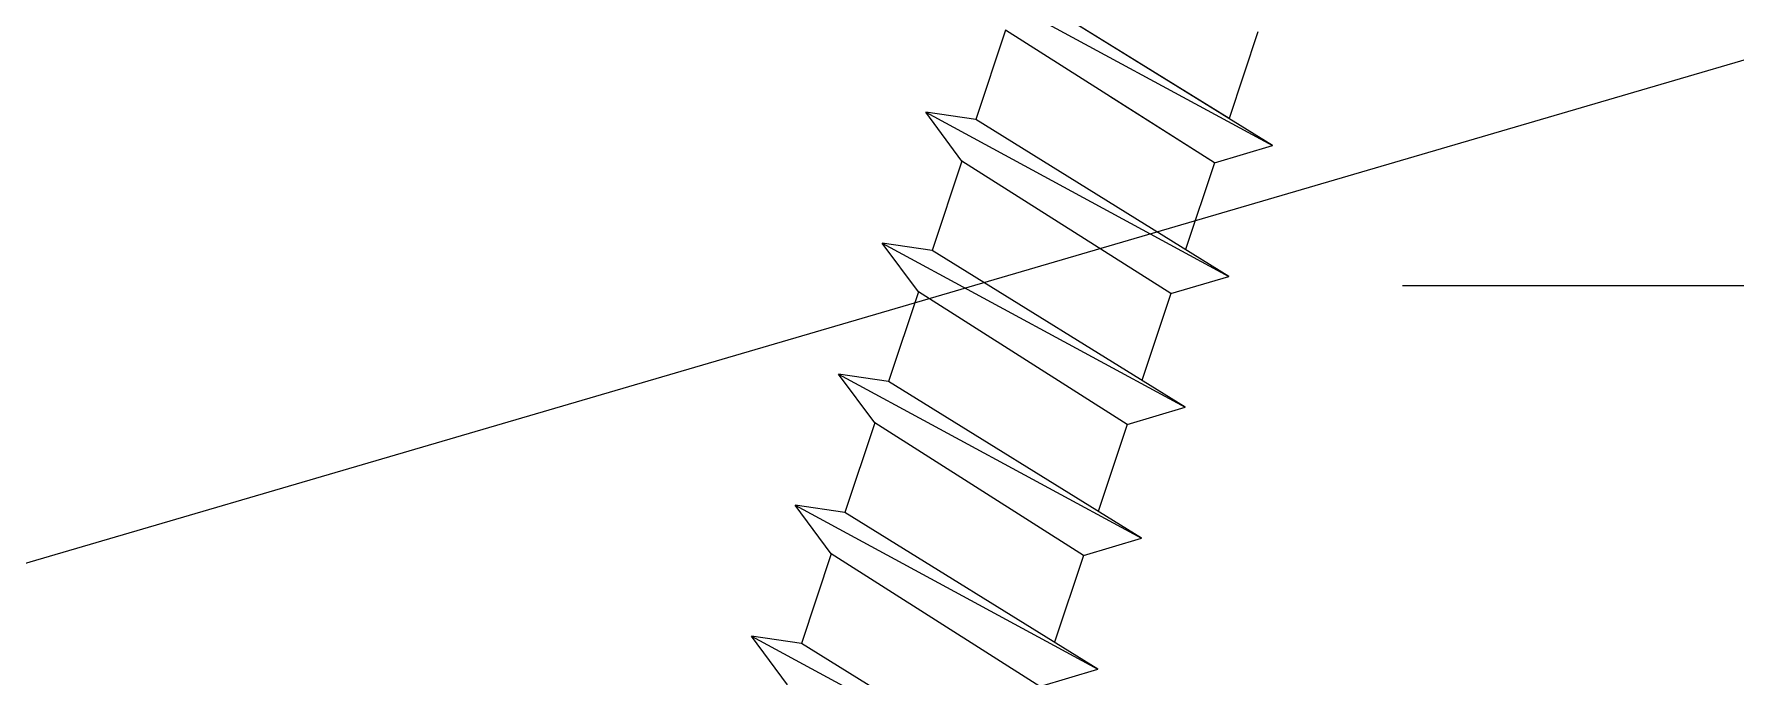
# Model space of a CAD drawing. Header units: inches. Extents: x -2661 to 42767, y -1222 to 9099.
# Drawn here: x 818.748 to 819.982, y 2428.272 to 2428.738 of the extents above; entities that cross this region are included whole.
import ezdxf

# ---------------------------------------------------------------- set-up
doc = ezdxf.new("R2010")
doc.units = ezdxf.units.IN
doc.header["$LTSCALE"] = 12
doc.header["$MEASUREMENT"] = 0
doc.layers.get('0').update_dxf_attribs({"linetype": 'CONTINUOUS'})
for name, color, linetype in [('S-NAIL', 2, 'CONTINUOUS'), ('S-SIMPSON', 2, 'CONTINUOUS'), ('S-WOOD', 3, 'CONTINUOUS')]:
    doc.layers.add(name, color=color, linetype=linetype)

# ---------------------------------------------------------------- blocks, each defined once
blk = doc.blocks.new('*U1292')
blk.add_line((0, 0.25), (0, -2.75))
blk = doc.blocks.new('SIP SCREW')
at = {"layer": 'S-SIMPSON', "color": 1}
for p, q in [((-0.087, -11.8112), (-0.087, -11.8775)), ((-0.087, -11.8112), (-0.087, -11.8775)), ((-0.087, -11.8112), (-0.087, -11.8775)), ((-0.087, -11.8112), (-0.087, -11.8775)), ((-0.087, -11.8112), (-0.087, -11.8775)), ((-0.087, -11.8112), (-0.087, -11.8775)), ((-0.087, -11.8112), (-0.087, -11.8775)), ((-0.087, -11.8112), (-0.087, -11.8775)), ((-0.087, -11.8112), (-0.087, -11.8775)), ((-0.087, -11.8112), (-0.087, -11.8775)), ((-0.123, -11.886), (0.087, -11.8363)), ((-0.123, -11.886), (0.087, -11.8363)), ((-0.123, -11.886), (0.087, -11.8363)), ((-0.123, -11.886), (0.087, -11.8363)), ((-0.123, -11.886), (0.087, -11.8363)), ((-0.123, -11.886), (0.087, -11.8363)), ((-0.123, -11.886), (0.087, -11.8363)), ((-0.123, -11.886), (0.087, -11.8363)), ((0.123, -11.8427), (-0.123, -11.886)), ((0.123, -11.8427), (-0.123, -11.886)), ((0.123, -11.8427), (-0.123, -11.886)), ((0.123, -11.8427), (-0.123, -11.886)), ((0.123, -11.8427), (-0.123, -11.886)), ((0.123, -11.8427), (-0.123, -11.886)), ((0.123, -11.8427), (-0.123, -11.886)), ((0.123, -11.8427), (-0.123, -11.886)), ((0.123, -11.8427), (-0.123, -11.886)), ((-0.087, -11.8775), (0.087, -11.8363)), ((-0.087, -11.9112), (0.087, -11.8679)), ((-0.087, -11.9112), (0.087, -11.8679)), ((-0.087, -11.9112), (0.087, -11.8679)), ((-0.087, -11.9112), (0.087, -11.8679)), ((-0.087, -11.9112), (0.087, -11.8679)), ((-0.087, -11.9112), (0.087, -11.8679)), ((-0.087, -11.9112), (0.087, -11.8679)), ((-0.087, -11.9112), (0.087, -11.8679)), ((-0.087, -11.9112), (0.087, -11.8679)), ((0.087, -11.8679), (0.087, -11.9363)), ((0.087, -11.8679), (0.087, -11.9363)), ((0.087, -11.8679), (0.087, -11.9363)), ((0.087, -11.8679), (0.087, -11.9363)), ((0.087, -11.8679), (0.087, -11.9363)), ((0.087, -11.8679), (0.087, -11.9363)), ((0.087, -11.8679), (0.087, -11.9363)), ((0.087, -11.8679), (0.087, -11.9363)), ((0.087, -11.8679), (0.087, -11.9363)), ((-0.087, -11.9112), (-0.123, -11.886)), ((-0.087, -11.9112), (-0.123, -11.886)), ((-0.087, -11.9112), (-0.123, -11.886)), ((-0.087, -11.9112), (-0.123, -11.886)), ((-0.087, -11.9112), (-0.123, -11.886)), ((-0.087, -11.9112), (-0.123, -11.886)), ((-0.087, -11.9112), (-0.123, -11.886)), ((-0.087, -11.9112), (-0.123, -11.886)), ((-0.087, -11.9112), (-0.123, -11.886)), ((-0.087, -11.9112), (-0.123, -11.886)), ((-0.087, -11.9112), (0, -11.8896)), ((-0.087, -11.9112), (-0.087, -11.9775)), ((-0.087, -11.9112), (-0.087, -11.9775)), ((-0.087, -11.9112), (-0.087, -11.9775)), ((-0.087, -11.9112), (-0.087, -11.9775)), ((-0.087, -11.9112), (-0.087, -11.9775)), ((-0.087, -11.9112), (-0.087, -11.9775)), ((-0.087, -11.9112), (-0.087, -11.9775)), ((-0.087, -11.9112), (-0.087, -11.9775)), ((-0.123, -11.986), (0.087, -11.9363)), ((-0.123, -11.986), (0.087, -11.9363)), ((-0.123, -11.986), (0.087, -11.9363)), ((-0.123, -11.986), (0.087, -11.9363)), ((-0.123, -11.986), (0.087, -11.9363)), ((-0.123, -11.986), (0.087, -11.9363)), ((0.123, -11.9427), (-0.123, -11.986)), ((0.123, -11.9427), (-0.123, -11.986)), ((0.123, -11.9427), (-0.123, -11.986)), ((0.123, -11.9427), (-0.123, -11.986)), ((0.123, -11.9427), (-0.123, -11.986)), ((0.123, -11.9427), (-0.123, -11.986)), ((0.087, -11.9363), (0.123, -11.9427)), ((0.087, -11.9363), (0.123, -11.9427)), ((0.087, -11.9363), (0.123, -11.9427)), ((0.087, -11.9363), (0.123, -11.9427)), ((0.087, -11.9363), (0.123, -11.9427)), ((0.087, -11.9363), (0.123, -11.9427)), ((0.087, -11.9679), (0.123, -11.9427)), ((0.087, -11.9679), (0.123, -11.9427)), ((0.087, -11.9679), (0.123, -11.9427)), ((0.087, -11.9679), (0.123, -11.9427)), ((0.087, -11.9679), (0.123, -11.9427)), ((0.087, -11.9679), (0.123, -11.9427)), ((-0.087, -12.0112), (0.087, -11.9679)), ((-0.087, -12.0112), (0.087, -11.9679)), ((-0.087, -12.0112), (0.087, -11.9679)), ((-0.087, -12.0112), (0.087, -11.9679)), ((-0.087, -12.0112), (0.087, -11.9679)), ((-0.087, -12.0112), (0.087, -11.9679)), ((0.087, -11.9679), (0.087, -12.0363)), ((0.087, -11.9679), (0.087, -12.0363)), ((0.087, -11.9679), (0.087, -12.0363)), ((0.087, -11.9679), (0.087, -12.0363)), ((0.087, -11.9679), (0.087, -12.0363)), ((0.087, -11.9679), (0.087, -12.0363)), ((0.087, -11.9679), (0.087, -12.0363)), ((-0.087, -12.0112), (-0.123, -11.986)), ((-0.087, -12.0112), (-0.123, -11.986)), ((-0.087, -12.0112), (-0.123, -11.986)), ((-0.087, -12.0112), (-0.123, -11.986)), ((-0.087, -12.0112), (-0.123, -11.986)), ((-0.087, -12.0112), (-0.123, -11.986)), ((-0.087, -12.0112), (-0.087, -12.0775)), ((-0.087, -12.0112), (-0.087, -12.0775)), ((-0.087, -12.0112), (-0.087, -12.0775)), ((-0.087, -12.0112), (-0.087, -12.0775)), ((-0.087, -12.0112), (-0.087, -12.0775)), ((-0.087, -12.0112), (-0.087, -12.0775)), ((-0.087, -12.0112), (-0.087, -12.0775)), ((-0.123, -12.086), (0.087, -12.0363)), ((-0.123, -12.086), (0.087, -12.0363)), ((-0.123, -12.086), (0.087, -12.0363)), ((-0.123, -12.086), (0.087, -12.0363)), ((-0.123, -12.086), (0.087, -12.0363)), ((-0.123, -12.086), (0.087, -12.0363)), ((-0.123, -12.086), (0.087, -12.0363)), ((0.123, -12.0427), (-0.123, -12.086)), ((0.123, -12.0427), (-0.123, -12.086)), ((0.123, -12.0427), (-0.123, -12.086)), ((0.123, -12.0427), (-0.123, -12.086)), ((0.123, -12.0427), (-0.123, -12.086)), ((0.123, -12.0427), (-0.123, -12.086)), ((0.123, -12.0427), (-0.123, -12.086)), ((0.087, -12.0363), (0.123, -12.0427)), ((0.087, -12.0363), (0.123, -12.0427)), ((0.087, -12.0363), (0.123, -12.0427)), ((0.087, -12.0363), (0.123, -12.0427)), ((0.087, -12.0363), (0.123, -12.0427)), ((0.087, -12.0363), (0.123, -12.0427)), ((0.087, -12.0363), (0.123, -12.0427)), ((0.087, -12.0679), (0.123, -12.0427)), ((0.087, -12.0679), (0.123, -12.0427)), ((0.087, -12.0679), (0.123, -12.0427)), ((0.087, -12.0679), (0.123, -12.0427)), ((0.087, -12.0679), (0.123, -12.0427)), ((0.087, -12.0679), (0.123, -12.0427)), ((0.087, -12.0679), (0.123, -12.0427)), ((-0.087, -12.1112), (0.087, -12.0679)), ((-0.087, -12.1112), (0.087, -12.0679)), ((-0.087, -12.1112), (0.087, -12.0679)), ((-0.087, -12.1112), (0.087, -12.0679)), ((-0.087, -12.1112), (0.087, -12.0679)), ((-0.087, -12.1112), (0.087, -12.0679)), ((-0.087, -12.1112), (0.087, -12.0679)), ((0.087, -12.0679), (0.087, -12.1363)), ((0.087, -12.0679), (0.087, -12.1363)), ((0.087, -12.0679), (0.087, -12.1363)), ((0.087, -12.0679), (0.087, -12.1363)), ((0.087, -12.0679), (0.087, -12.1363)), ((0.087, -12.0679), (0.087, -12.1363)), ((0.087, -12.0679), (0.087, -12.1363)), ((0.087, -12.0679), (0.087, -12.1363)), ((0.087, -12.0679), (0.087, -12.1363)), ((0.087, -12.0679), (0.087, -12.1363)), ((0.087, -12.0679), (0.087, -12.1363)), ((0.087, -12.0679), (0.087, -12.1363)), ((0.087, -12.0679), (0.087, -12.1363)), ((0.087, -12.0679), (0.087, -12.1363)), ((-0.087, -12.1112), (-0.123, -12.086)), ((-0.087, -12.1112), (-0.123, -12.086)), ((-0.087, -12.1112), (-0.123, -12.086)), ((-0.087, -12.1112), (-0.123, -12.086)), ((-0.087, -12.1112), (-0.123, -12.086)), ((-0.087, -12.1112), (-0.123, -12.086)), ((-0.087, -12.1112), (-0.123, -12.086)), ((-0.087, -12.1112), (-0.123, -12.086)), ((-0.087, -12.1112), (0, -12.0896)), ((-0.087, -12.1112), (-0.087, -12.1775)), ((-0.087, -12.1112), (-0.087, -12.1775)), ((-0.087, -12.1112), (-0.087, -12.1775)), ((-0.087, -12.1112), (-0.087, -12.1775)), ((-0.087, -12.1112), (-0.087, -12.1775)), ((-0.087, -12.1112), (-0.087, -12.1775)), ((-0.087, -12.1112), (-0.087, -12.1775)), ((-0.087, -12.1112), (-0.087, -12.1775)), ((-0.123, -12.186), (0.087, -12.1363)), ((-0.123, -12.186), (0.087, -12.1363)), ((-0.123, -12.186), (0.087, -12.1363)), ((-0.123, -12.186), (0.087, -12.1363)), ((-0.123, -12.186), (0.087, -12.1363)), ((-0.123, -12.186), (0.087, -12.1363)), ((0.123, -12.1427), (-0.123, -12.186)), ((0.123, -12.1427), (-0.123, -12.186)), ((0.123, -12.1427), (-0.123, -12.186)), ((0.123, -12.1427), (-0.123, -12.186)), ((0.123, -12.1427), (-0.123, -12.186)), ((0.123, -12.1427), (-0.123, -12.186)), ((0.087, -12.1363), (0.123, -12.1427)), ((0.087, -12.1363), (0.123, -12.1427)), ((0.087, -12.1363), (0.123, -12.1427)), ((0.087, -12.1363), (0.123, -12.1427)), ((0.087, -12.1363), (0.123, -12.1427)), ((0.087, -12.1363), (0.123, -12.1427)), ((0.087, -12.1679), (0.123, -12.1427)), ((0.087, -12.1679), (0.123, -12.1427)), ((0.087, -12.1679), (0.123, -12.1427)), ((0.087, -12.1679), (0.123, -12.1427)), ((0.087, -12.1679), (0.123, -12.1427)), ((0.087, -12.1679), (0.123, -12.1427)), ((-0.087, -12.2112), (0.087, -12.1679)), ((-0.087, -12.2112), (0.087, -12.1679)), ((-0.087, -12.2112), (0.087, -12.1679)), ((-0.087, -12.2112), (0.087, -12.1679)), ((-0.087, -12.2112), (0.087, -12.1679)), ((-0.087, -12.2112), (0.087, -12.1679)), ((0.087, -12.1679), (0.087, -12.2363)), ((0.087, -12.1679), (0.087, -12.2363)), ((0.087, -12.1679), (0.087, -12.2363)), ((0.087, -12.1679), (0.087, -12.2363)), ((0.087, -12.1679), (0.087, -12.2363)), ((0.087, -12.1679), (0.087, -12.2363)), ((0.087, -12.1679), (0.087, -12.2363)), ((-0.087, -12.2112), (-0.123, -12.186)), ((-0.087, -12.2112), (-0.123, -12.186)), ((-0.087, -12.2112), (-0.123, -12.186)), ((-0.087, -12.2112), (-0.123, -12.186)), ((-0.087, -12.2112), (-0.123, -12.186)), ((-0.087, -12.2112), (-0.123, -12.186)), ((-0.087, -12.2112), (-0.123, -12.186)), ((-0.087, -12.2112), (0, -12.1896)), ((-0.087, -12.2112), (-0.087, -12.2775)), ((-0.087, -12.2112), (-0.087, -12.2775)), ((-0.087, -12.2112), (-0.087, -12.2775)), ((-0.087, -12.2112), (-0.087, -12.2775)), ((-0.087, -12.2112), (-0.087, -12.2775)), ((-0.087, -12.2112), (-0.087, -12.2775)), ((-0.087, -12.2112), (-0.087, -12.2775)), ((-0.123, -12.286), (0.087, -12.2363)), ((-0.123, -12.286), (0.087, -12.2363)), ((-0.123, -12.286), (0.087, -12.2363)), ((0.123, -12.2427), (-0.123, -12.286)), ((0.123, -12.2427), (-0.123, -12.286)), ((0.123, -12.2427), (-0.123, -12.286)), ((0.087, -12.2363), (0.123, -12.2427)), ((0.087, -12.2363), (0.123, -12.2427)), ((0.087, -12.2363), (0.123, -12.2427)), ((0.087, -12.2679), (0.123, -12.2427)), ((0.087, -12.2679), (0.123, -12.2427)), ((0.087, -12.2679), (0.123, -12.2427)), ((-0.087, -12.3112), (0.087, -12.2679)), ((-0.087, -12.3112), (0.087, -12.2679)), ((-0.087, -12.3112), (0.087, -12.2679)), ((0.087, -12.2679), (0.087, -12.3363)), ((0.087, -12.2679), (0.087, -12.3363)), ((0.087, -12.2679), (0.087, -12.3363)), ((0.087, -12.2679), (0.087, -12.3363)), ((0.087, -12.2679), (0.087, -12.3363)), ((-0.087, -12.3112), (-0.123, -12.286)), ((-0.087, -12.3112), (-0.123, -12.286)), ((-0.087, -12.3112), (-0.123, -12.286)), ((-0.123, -12.386), (0.087, -12.3363)), ((-0.123, -12.386), (0.087, -12.3363)), ((-0.123, -12.386), (0.087, -12.3363)), ((0.087, -12.3363), (0.123, -12.3427)), ((0.087, -12.3363), (0.123, -12.3427)), ((0.087, -12.3363), (0.123, -12.3427)), ((0.123, -12.3427), (-0.123, -12.386)), ((0.123, -12.3427), (-0.123, -12.386)), ((0.123, -12.3427), (-0.123, -12.386)), ((0.087, -12.3679), (0.123, -12.3427)), ((0.087, -12.3679), (0.123, -12.3427)), ((0.087, -12.3679), (0.123, -12.3427))]:
    blk.add_line(p, q, dxfattribs=at)

msp = doc.modelspace()

# ---------------------------------------------------------------- linework, layer by layer
at = {"layer": 'S-WOOD', "color": 2}
msp.add_lwpolyline([(816.8656, 2427.80512), (821.9906, 2429.30512)], dxfattribs=at)

# ---------------------------------------------------------------- block references
at = {"layer": 'S-NAIL', "color": 1, "xscale": -1, "rotation": 270}
msp.add_blockref('*U1292', (822.4906, 2428.55512), dxfattribs=at)
at = {"layer": 'S-WOOD', "xscale": -1, "rotation": 341.5650511770305}
msp.add_blockref('SIP SCREW', (823.28816, 2439.97182), dxfattribs=at)

doc.saveas('drawing.dxf')
